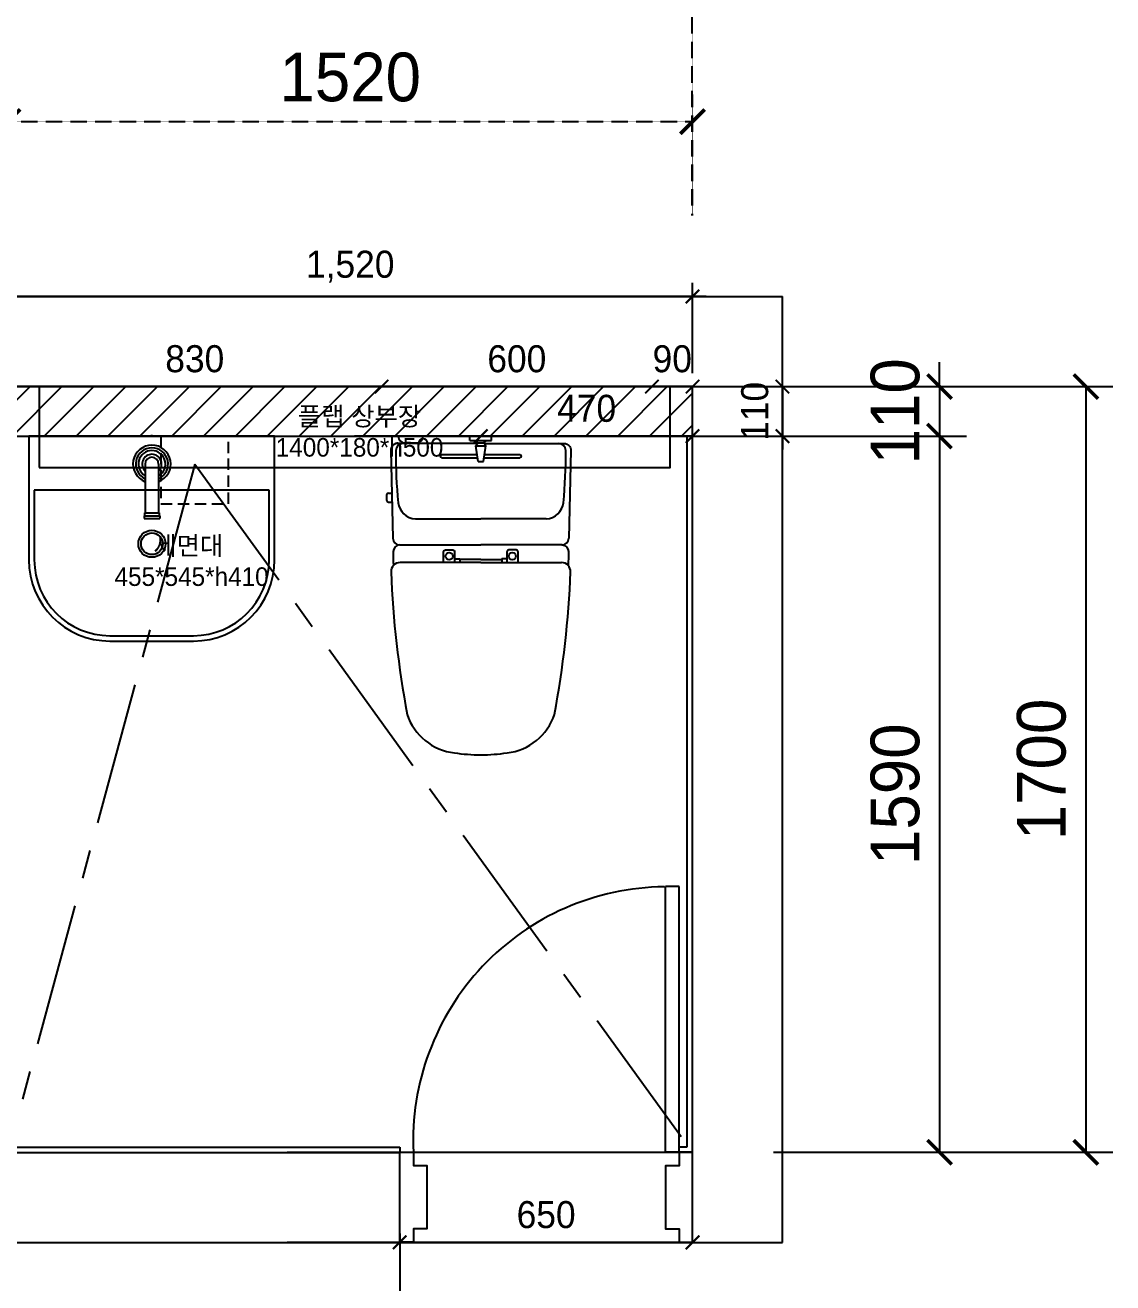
# Model space of a CAD drawing. Header units: millimetres. Extents: x 217202 to 745838, y -6815 to 171372.
# Drawn here: x 377064 to 379479, y 25917 to 28708 of the extents above; entities that cross this region are included whole.
import ezdxf

# ---------------------------------------------------------------- set-up
doc = ezdxf.new("R2010")
doc.units = ezdxf.units.MM
doc.header["$PDMODE"] = 3
for name, pattern in [('CENTER', [50.8, 31.75, -6.35, 6.35, -6.35]), ('DASHED', [0.75, 0.5, -0.25]), ('HIDDEN', [0.375, 0.25, -0.125])]:
    doc.linetypes.add(name, pattern=pattern)
doc.layers.get('DEFPOINTS').update_dxf_attribs({"color": 248})
for name, color, linetype in [('0-ELC TEXT', 7, 'Continuous'), ('03-WAL NEW', 3, 'Continuous'), ('06-FUR', 6, 'Continuous'), ('07-DIM', 5, 'Continuous'), ('C-WALL1', 2, 'Continuous'), ('CO-BATH', 6, 'Continuous'), ('FIN', 2, 'Continuous'), ('FUR', 8, 'DASHED'), ('HL', 6, 'HIDDEN'), ('TOILET-1', 6, 'Continuous'), ('도면층4', 4, 'Continuous'), ('도면층5', 5, 'Continuous')]:
    doc.layers.add(name, color=color, linetype=linetype)
doc.styles.add('HY 울릉도 L', font='')
doc.styles.add('YOURNAME', font='HY울릉도M.TTF')
doc.styles.add('코레일둥고', font='Korail_Round_Gothic_Medium.ttf')
doc.styles.get('HY 울릉도 L').set_extended_font_data('HY울릉도L')
doc.dimstyles.new('30', dxfattribs={"dimscale": 30, "dimtxt": 2, "dimasz": 1, "dimexe": 1, "dimexo": 1, "dimgap": 1, "dimtad": 1, "dimdec": 0, "dimrnd": 0.05, "dimdsep": 46, "dimlunit": 6, "dimtxsty": 'HY 울릉도 L', "dimblk": 'ARCHTICK', "dimcen": 2.5, "dimdle": 1, "dimclrd": 133, "dimclre": 133, "dimclrt": 30, "dimadec": 0, "dimazin": 0, "dimtfac": 1, "dimtdec": 0, "dimtix": 1, "dimtmove": 2, "dimatfit": 3, "dimldrblk": 'ARCHTICK', "dimfxl": 1, "dimlwd": -1, "dimlwe": -1, "dimarcsym": 0})
doc.dimstyles.new('YOURNAME-60', dxfattribs={"dimscale": 60, "dimtxt": 1.8, "dimasz": 0.9, "dimexe": 1, "dimexo": 3, "dimgap": 0.7, "dimtad": 1, "dimdec": 0, "dimzin": 0, "dimdsep": 46, "dimtxsty": 'YOURNAME', "dimblk": 'ARCHTICK', "dimcen": 0, "dimclrd": 1, "dimclre": 1, "dimclrt": 7, "dimadec": 0, "dimazin": 0, "dimtfac": 1, "dimtdec": 0, "dimtix": 1, "dimtmove": 2, "dimatfit": 3, "dimldrblk": 'ARCHTICK', "dimfxl": 1, "dimtolj": 1, "dimtzin": 0, "dimarcsym": 0})

# ---------------------------------------------------------------- blocks, each defined once
blk = doc.blocks.new('_ArchTick')
at = {"color": 0, "linetype": 'ByBlock', "const_width": 0.15}
blk.add_lwpolyline([(-0.5, -0.5), (0.5, 0.5)], dxfattribs=at)
blk = doc.blocks.new('*D609')
at = {"layer": 'DEFPOINTS', "color": 0, "transparency": 16777216}
for p in [(378545.2, 28794.3), (376075.7, 28106.1), (378545.2, 28106.1)]:
    blk.add_point(p, dxfattribs=at)
at = {"layer": 'FUR', "color": 1, "lineweight": -2, "transparency": 16777216}
for p, q in [((376075.7, 28286.1), (376075.7, 28854.3)), ((378545.2, 28286.1), (378545.2, 28854.3)), ((376075.7, 28794.3), (378545.2, 28794.3))]:
    blk.add_line(p, q, dxfattribs=at)
at = {"layer": 'FUR', "color": 1, "lineweight": -2, "transparency": 16777216, "xscale": 54, "yscale": 54, "zscale": 54, "rotation": 180}
blk.add_blockref('_ArchTick', (376075.7, 28794.3), dxfattribs=at)
at = {"layer": 'FUR', "color": 1, "lineweight": -2, "transparency": 16777216, "xscale": 54, "yscale": 54, "zscale": 54}
blk.add_blockref('_ArchTick', (378545.2, 28794.3), dxfattribs=at)
at = {"layer": 'FUR', "color": 7, "transparency": 16777216, "insert": (377310.4, 28892.5), "char_height": 108, "attachment_point": 5, "style": 'YOURNAME'}
blk.add_mtext('\\A1;2470', dxfattribs=at)
blk = doc.blocks.new('A$C4B2D31F0')
at = {"layer": 'FIN', "color": 4}
for p, q in [((185, 690.9), (20.4, 690.9)), ((37.2, 692.3), (24.7, 692.3)), ((37.2, 692.3), (49.7, 692.3)), ((200.9, 690.9), (365.5, 690.9)), ((47.7, 523.7), (192.9, 523.7)), ((338.2, 523.7), (192.9, 523.7)), ((12.6, 465.9), (192.9, 465.9)), ((373.3, 465.9), (192.9, 465.9)), ((192.9, 426.6), (13.7, 426.6)), ((192.9, 426.6), (372.2, 426.6))]:
    blk.add_line(p, q, dxfattribs=at)
for points in [[(20.4, 690.9), (7.9, 690.9, 0.421209), (-7.1, 675.5), (-2.4, 480.5, 0.001659)], [(365.5, 690.9), (378, 690.9, -0.421209), (392.9, 675.5), (388.3, 480.5, -0.001659)], [(12.6, 465.9, 0.371724), (-1.8, 451.2, 0.003515), (-1, 420.3, 0.320541)], [(373.3, 465.9, -0.371724), (387.7, 451.2, -0.003515), (386.9, 420.3, -0.320541)]]:
    blk.add_lwpolyline(points, format="xyb", dxfattribs=at)
for centre, radius, start, end in [((24.7, 707.3), 15, 180, 270), ((49.7, 707.3), 15, 270, 0), ((1004.3, 663.1), 1000, 179.3116, 185.9437), ((20.4, 674.9), 16, 90, 179.3116), ((365.5, 674.9), 16, 0.6884, 90), ((-618.4, 663.1), 1000, 354.0563, 0.6884), ((49.4, 563.7), 40, 185.9437, 267.5129), ((336.5, 563.7), 40, 272.4871, 354.0563), ((12.6, 480.9), 15, 181.3651, 270), ((373.3, 480.9), 15, 270, 358.6349), ((13.7, 406.6), 20, 90, 182.3333), ((372.2, 406.6), 20, 357.6667, 90), ((2197.7, 495.6), 2205.9, 182.3333, 190.6081), ((-1811.8, 495.6), 2205.9, 349.3919, 357.6667), ((148.7, 128.9), 125.5, 198.2964, 263.4241), ((237.2, 128.9), 125.5, 276.5759, 341.7036), ((192.9, 405.9), 405.9, 261.6993, 270), ((192.9, 405.9), 405.9, 270, 278.3007)]:
    blk.add_arc(centre, radius, start, end, dxfattribs=at)
at = {"layer": 'HL', "linetype": 'Continuous'}
for p, q in [((168.9, 697.3), (168.9, 707.3)), ((216.9, 697.3), (216.9, 707.3)), ((168.9, 697.3), (216.9, 697.3)), ((186, 692.5), (180.6, 697.3)), ((181.6, 685.5), (186, 692.5)), ((187, 651.2), (181.6, 685.5)), ((181.6, 685.5), (204.3, 685.5)), ((186, 692.5), (199.9, 692.5)), ((198.9, 651.2), (204.3, 685.5)), ((199.9, 692.5), (205.3, 697.3)), ((204.3, 685.5), (199.9, 692.5)), ((106.4, 666.3), (184.4, 666.3)), ((106.4, 659.3), (185.5, 659.3)), ((187, 651.2), (198.9, 651.2)), ((200.4, 659.3), (279.4, 659.3)), ((201.4, 666.3), (279.4, 666.3)), ((-16, 576.9), (-16, 564.8)), ((-12, 580.9), (-4.8, 580.9)), ((-12, 560.8), (-4.3, 560.8)), ((192.9, 433.7), (146.6, 433.7)), ((192.9, 433.7), (239.3, 433.7))]:
    blk.add_line(p, q, dxfattribs=at)
for points in [[(110.4, 426.6), (110.4, 450.8, -0.414214), (114.4, 454.8), (130.9, 454.8, -0.414214), (134.9, 450.8), (134.9, 435.2), (134.9, 426.6)], [(275.5, 426.6), (275.5, 450.8, 0.414214), (271.5, 454.8), (255, 454.8, 0.414214), (251, 450.8), (251, 435.2), (251, 426.6)], [(134.9, 435.2), (144.6, 435.2, -0.414214), (146.6, 433.2), (146.6, 426.6)], [(251, 435.2), (241.3, 435.2, 0.414214), (239.3, 433.2), (239.3, 426.6)]]:
    blk.add_lwpolyline(points, format="xyb", dxfattribs=at)
for centre in [(122.9, 440.9), (262.9, 440.9)]:
    blk.add_circle(centre, 8, dxfattribs=at)
for centre, radius, start, end in [((106.4, 662.8), 3.5, 90, 270), ((279.4, 662.8), 3.5, 270, 90), ((-12, 576.9), 4, 90, 180), ((-12, 564.8), 4, 180, 270)]:
    blk.add_arc(centre, radius, start, end, dxfattribs=at)
blk = doc.blocks.new('*D616')
at = {"layer": 'DEFPOINTS', "color": 0, "transparency": 16777216}
for p in [(378545.2, 28794.3), (376075.7, 28106.1), (378545.2, 28106.1)]:
    blk.add_point(p, dxfattribs=at)
at = {"layer": 'FUR', "color": 1, "lineweight": -2, "transparency": 16777216}
for p, q in [((376075.7, 28286.1), (376075.7, 28854.3)), ((378545.2, 28286.1), (378545.2, 28854.3)), ((376075.7, 28794.3), (378545.2, 28794.3))]:
    blk.add_line(p, q, dxfattribs=at)
at = {"layer": 'FUR', "color": 1, "lineweight": -2, "transparency": 16777216, "xscale": 54, "yscale": 54, "zscale": 54, "rotation": 180}
blk.add_blockref('_ArchTick', (376075.7, 28794.3), dxfattribs=at)
at = {"layer": 'FUR', "color": 1, "lineweight": -2, "transparency": 16777216, "xscale": 54, "yscale": 54, "zscale": 54}
blk.add_blockref('_ArchTick', (378545.2, 28794.3), dxfattribs=at)
at = {"layer": 'FUR', "color": 7, "transparency": 16777216, "insert": (377310.4, 28892.5), "char_height": 108, "attachment_point": 5, "style": 'YOURNAME'}
blk.add_mtext('\\A1;2470', dxfattribs=at)
blk = doc.blocks.new('*D618')
at = {"layer": 'DEFPOINTS', "color": 0, "transparency": 16777216}
for p in [(378545.7, 28494.3), (377026.2, 28106.1), (378545.7, 28106.1)]:
    blk.add_point(p, dxfattribs=at)
at = {"layer": 'FUR', "color": 1, "lineweight": -2, "transparency": 16777216}
for p, q in [((377026.2, 28286.1), (377026.2, 28554.3)), ((378545.7, 28286.1), (378545.7, 28554.3)), ((377026.2, 28494.3), (378545.7, 28494.3))]:
    blk.add_line(p, q, dxfattribs=at)
at = {"layer": 'FUR', "color": 1, "lineweight": -2, "transparency": 16777216, "xscale": 54, "yscale": 54, "zscale": 54, "rotation": 180}
blk.add_blockref('_ArchTick', (377026.2, 28494.3), dxfattribs=at)
at = {"layer": 'FUR', "color": 1, "lineweight": -2, "transparency": 16777216, "xscale": 54, "yscale": 54, "zscale": 54}
blk.add_blockref('_ArchTick', (378545.7, 28494.3), dxfattribs=at)
at = {"layer": 'FUR', "color": 7, "transparency": 16777216, "insert": (377785.9, 28592.5), "char_height": 108, "attachment_point": 5, "style": 'YOURNAME'}
blk.add_mtext('\\A1;1520', dxfattribs=at)
blk = doc.blocks.new('*D673')
at = {"layer": '06-FUR', "color": 133, "transparency": 16777216}
blk.add_line((377825.7, 27906.1), (378485.7, 27906.1), dxfattribs=at)
at = {"layer": 'DEFPOINTS', "color": 0, "transparency": 16777216}
for p in [(377855.7, 27906.1), (378455.7, 27906.1), (378455.7, 27906.1)]:
    blk.add_point(p, dxfattribs=at)
at = {"layer": '06-FUR', "color": 133, "transparency": 16777216, "xscale": 30, "yscale": 30, "zscale": 30, "rotation": 180}
blk.add_blockref('_ArchTick', (377855.7, 27906.1), dxfattribs=at)
at = {"layer": '06-FUR', "color": 133, "transparency": 16777216, "xscale": 30, "yscale": 30, "zscale": 30}
blk.add_blockref('_ArchTick', (378455.7, 27906.1), dxfattribs=at)
at = {"layer": '06-FUR', "color": 30, "transparency": 16777216, "insert": (378155.7, 27967.4), "char_height": 60, "attachment_point": 5, "style": 'HY 울릉도 L'}
blk.add_mtext('600', dxfattribs=at)
blk = doc.blocks.new('*D674')
at = {"layer": '06-FUR', "color": 133, "transparency": 16777216}
for p, q in [((378455.7, 27906.1), (378425.7, 27906.1)), ((378455.7, 27906.1), (378545.7, 27906.1)), ((378545.7, 27906.1), (378575.7, 27906.1))]:
    blk.add_line(p, q, dxfattribs=at)
at = {"layer": 'DEFPOINTS', "color": 0, "transparency": 16777216}
for p in [(378455.7, 27906.1), (378545.7, 27906.1), (378545.7, 27906.1)]:
    blk.add_point(p, dxfattribs=at)
at = {"layer": '06-FUR', "color": 133, "transparency": 16777216, "xscale": 30, "yscale": 30, "zscale": 30}
blk.add_blockref('_ArchTick', (378455.7, 27906.1), dxfattribs=at)
at = {"layer": '06-FUR', "color": 133, "transparency": 16777216, "xscale": 30, "yscale": 30, "zscale": 30, "rotation": 180}
blk.add_blockref('_ArchTick', (378545.7, 27906.1), dxfattribs=at)
at = {"layer": '06-FUR', "color": 30, "transparency": 16777216, "insert": (378500.7, 27967.4), "char_height": 60, "attachment_point": 5, "style": 'HY 울릉도 L'}
blk.add_mtext('90', dxfattribs=at)
blk = doc.blocks.new('*D675')
at = {"layer": '06-FUR', "color": 133, "transparency": 16777216}
blk.add_line((377885.7, 27906.1), (376996.2, 27906.1), dxfattribs=at)
at = {"layer": 'DEFPOINTS', "color": 0, "transparency": 16777216}
for p in [(377026.2, 27906.1), (377026.2, 27906.1), (377855.7, 27906.1)]:
    blk.add_point(p, dxfattribs=at)
at = {"layer": '06-FUR', "color": 133, "transparency": 16777216, "xscale": 30, "yscale": 30, "zscale": 30, "rotation": 180}
blk.add_blockref('_ArchTick', (377026.2, 27906.1), dxfattribs=at)
at = {"layer": '06-FUR', "color": 133, "transparency": 16777216, "xscale": 30, "yscale": 30, "zscale": 30}
blk.add_blockref('_ArchTick', (377855.7, 27906.1), dxfattribs=at)
at = {"layer": '06-FUR', "color": 30, "transparency": 16777216, "insert": (377440.9, 27967.5), "char_height": 60, "attachment_point": 5, "style": 'HY 울릉도 L'}
blk.add_mtext('830', dxfattribs=at)
blk = doc.blocks.new('*D628')
at = {"layer": '06-FUR', "color": 133, "transparency": 16777216}
for p, q in [((377026.2, 27936.1), (377026.2, 28136.1)), ((378545.7, 27936.1), (378545.7, 28136.1)), ((378575.7, 28106.1), (376996.2, 28106.1))]:
    blk.add_line(p, q, dxfattribs=at)
at = {"layer": 'DEFPOINTS', "color": 0, "transparency": 16777216}
for p in [(377026.2, 28106.1), (377026.2, 27906.1), (378545.7, 27906.1)]:
    blk.add_point(p, dxfattribs=at)
at = {"layer": '06-FUR', "color": 133, "transparency": 16777216, "xscale": 30, "yscale": 30, "zscale": 30, "rotation": 180}
blk.add_blockref('_ArchTick', (377026.2, 28106.1), dxfattribs=at)
at = {"layer": '06-FUR', "color": 133, "transparency": 16777216, "xscale": 30, "yscale": 30, "zscale": 30}
blk.add_blockref('_ArchTick', (378545.7, 28106.1), dxfattribs=at)
at = {"layer": '06-FUR', "color": 30, "transparency": 16777216, "insert": (377785.9, 28172.1), "char_height": 60, "attachment_point": 5, "style": 'HY 울릉도 L'}
blk.add_mtext('1,520', dxfattribs=at)
blk = doc.blocks.new('*D676')
at = {"layer": '06-FUR', "color": 133, "transparency": 16777216}
for p, q in [((378745.2, 27906.1), (378745.2, 27936.1)), ((378575.7, 27906.1), (378775.2, 27906.1)), ((378745.2, 27906.1), (378745.2, 27796.1)), ((378575.7, 27796.1), (378775.2, 27796.1)), ((378745.2, 27796.1), (378745.2, 27766.1))]:
    blk.add_line(p, q, dxfattribs=at)
at = {"layer": 'DEFPOINTS', "color": 0, "transparency": 16777216}
for p in [(378545.7, 27906.1), (378545.7, 27796.1), (378745.2, 27796.1)]:
    blk.add_point(p, dxfattribs=at)
at = {"layer": '06-FUR', "color": 133, "transparency": 16777216, "xscale": 30, "yscale": 30, "zscale": 30}
for p, rotation in [((378745.2, 27906.1), 270), ((378745.2, 27796.1), 90)]:
    blk.add_blockref('_ArchTick', p, dxfattribs=dict(at, rotation=rotation))
at = {"layer": '06-FUR', "color": 30, "transparency": 16777216, "insert": (378684, 27851.1), "char_height": 60, "attachment_point": 5, "rotation": 90, "style": 'HY 울릉도 L'}
blk.add_mtext('110', dxfattribs=at)
blk = doc.blocks.new('*D678')
at = {"layer": '06-FUR', "color": 133, "transparency": 16777216}
blk.add_line((377865.7, 26006.6), (378575.7, 26006.6), dxfattribs=at)
at = {"layer": 'DEFPOINTS', "color": 0, "transparency": 16777216}
for p in [(377895.7, 26006.6), (378545.7, 26006.6), (378545.7, 26006.6)]:
    blk.add_point(p, dxfattribs=at)
at = {"layer": '06-FUR', "color": 133, "transparency": 16777216, "xscale": 30, "yscale": 30, "zscale": 30, "rotation": 180}
blk.add_blockref('_ArchTick', (377895.7, 26006.6), dxfattribs=at)
at = {"layer": '06-FUR', "color": 133, "transparency": 16777216, "xscale": 30, "yscale": 30, "zscale": 30}
blk.add_blockref('_ArchTick', (378545.7, 26006.6), dxfattribs=at)
at = {"layer": '06-FUR', "color": 30, "transparency": 16777216, "insert": (378220.7, 26067.9), "char_height": 60, "attachment_point": 5, "style": 'HY 울릉도 L'}
blk.add_mtext('650', dxfattribs=at)
blk = doc.blocks.new('*D599')
at = {"layer": 'DEFPOINTS', "color": 0, "transparency": 16777216}
for p in [(376075.7, 26206.1), (377895.7, 26206.1), (376075.7, 25736.5)]:
    blk.add_point(p, dxfattribs=at)
at = {"layer": 'TOILET-1', "color": 1, "lineweight": -2, "transparency": 16777216}
for p, q in [((376075.7, 26026.1), (376075.7, 25676.5)), ((377895.7, 26026.1), (377895.7, 25676.5)), ((377895.7, 25736.5), (376075.7, 25736.5))]:
    blk.add_line(p, q, dxfattribs=at)
at = {"layer": 'TOILET-1', "color": 1, "lineweight": -2, "transparency": 16777216, "xscale": 54, "yscale": 54, "zscale": 54, "rotation": 180}
blk.add_blockref('_ArchTick', (376075.7, 25736.5), dxfattribs=at)
at = {"layer": 'TOILET-1', "color": 1, "lineweight": -2, "transparency": 16777216, "xscale": 54, "yscale": 54, "zscale": 54}
blk.add_blockref('_ArchTick', (377895.7, 25736.5), dxfattribs=at)
at = {"layer": 'TOILET-1', "color": 7, "transparency": 16777216, "insert": (376985.7, 25834.7), "char_height": 108, "attachment_point": 5, "style": 'YOURNAME'}
blk.add_mtext('\\A1;1820', dxfattribs=at)
blk = doc.blocks.new('*D600')
at = {"layer": 'DEFPOINTS', "color": 0, "transparency": 16777216}
for p in [(377895.7, 26006.6), (378545.7, 26006.6), (378545.7, 25736.5)]:
    blk.add_point(p, dxfattribs=at)
at = {"layer": 'TOILET-1', "color": 1, "lineweight": -2, "transparency": 16777216}
for p, q in [((377895.7, 25826.6), (377895.7, 25676.5)), ((378545.7, 25826.6), (378545.7, 25676.5)), ((377895.7, 25736.5), (378545.7, 25736.5))]:
    blk.add_line(p, q, dxfattribs=at)
at = {"layer": 'TOILET-1', "color": 1, "lineweight": -2, "transparency": 16777216, "xscale": 54, "yscale": 54, "zscale": 54, "rotation": 180}
blk.add_blockref('_ArchTick', (377895.7, 25736.5), dxfattribs=at)
at = {"layer": 'TOILET-1', "color": 1, "lineweight": -2, "transparency": 16777216, "xscale": 54, "yscale": 54, "zscale": 54}
blk.add_blockref('_ArchTick', (378545.7, 25736.5), dxfattribs=at)
at = {"layer": 'TOILET-1', "color": 7, "transparency": 16777216, "insert": (378220.7, 25834.7), "char_height": 108, "attachment_point": 5, "style": 'YOURNAME'}
blk.add_mtext('\\A1;650', dxfattribs=at)
blk = doc.blocks.new('*D653')
at = {"layer": 'C-WALL1', "color": 1, "lineweight": -2, "transparency": 16777216}
for p, q in [((378725.7, 27906.1), (379478.6, 27906.1)), ((379418.6, 27906.1), (379418.6, 26206.6)), ((378725.7, 26206.6), (379478.6, 26206.6))]:
    blk.add_line(p, q, dxfattribs=at)
at = {"layer": 'DEFPOINTS', "color": 0, "transparency": 16777216}
for p in [(378545.7, 27906.1), (378545.7, 26206.6), (379418.6, 26206.6)]:
    blk.add_point(p, dxfattribs=at)
at = {"layer": 'C-WALL1', "color": 1, "lineweight": -2, "transparency": 16777216, "xscale": 54, "yscale": 54, "zscale": 54}
for p, rotation in [((379418.6, 27906.1), 90), ((379418.6, 26206.6), 270)]:
    blk.add_blockref('_ArchTick', p, dxfattribs=dict(at, rotation=rotation))
at = {"layer": 'C-WALL1', "color": 7, "transparency": 16777216, "insert": (379320.4, 27056.3), "char_height": 108, "attachment_point": 5, "rotation": 90, "style": 'YOURNAME'}
blk.add_mtext('\\A1;1700', dxfattribs=at)
blk = doc.blocks.new('*D604')
at = {"layer": 'C-WALL1', "color": 1, "lineweight": -2, "transparency": 16777216}
for p, q in [((379093.9, 27906.1), (379093.9, 27960.1)), ((378725.7, 27906.1), (379153.9, 27906.1)), ((379093.9, 27906.1), (379093.9, 27796.1)), ((378725.7, 27796.1), (379153.9, 27796.1)), ((379093.9, 27796.1), (379093.9, 27742.1))]:
    blk.add_line(p, q, dxfattribs=at)
at = {"layer": 'DEFPOINTS', "color": 0, "transparency": 16777216}
for p in [(378545.7, 27906.1), (378545.7, 27796.1), (379093.9, 27796.1)]:
    blk.add_point(p, dxfattribs=at)
at = {"layer": 'C-WALL1', "color": 1, "lineweight": -2, "transparency": 16777216, "xscale": 54, "yscale": 54, "zscale": 54}
for p, rotation in [((379093.9, 27906.1), 270), ((379093.9, 27796.1), 90)]:
    blk.add_blockref('_ArchTick', p, dxfattribs=dict(at, rotation=rotation))
at = {"layer": 'C-WALL1', "color": 7, "transparency": 16777216, "insert": (378995.8, 27851.1), "char_height": 108, "attachment_point": 5, "rotation": 90, "style": 'YOURNAME'}
blk.add_mtext('\\A1;110', dxfattribs=at)
blk = doc.blocks.new('*D605')
at = {"layer": 'C-WALL1', "color": 1, "lineweight": -2, "transparency": 16777216}
for p, q in [((378725.7, 27796.1), (379153.9, 27796.1)), ((379093.9, 27796.1), (379093.9, 26206.6)), ((378725.7, 26206.6), (379153.9, 26206.6))]:
    blk.add_line(p, q, dxfattribs=at)
at = {"layer": 'DEFPOINTS', "color": 0, "transparency": 16777216}
for p in [(378545.7, 27796.1), (378545.7, 26206.6), (379093.9, 26206.6)]:
    blk.add_point(p, dxfattribs=at)
at = {"layer": 'C-WALL1', "color": 1, "lineweight": -2, "transparency": 16777216, "xscale": 54, "yscale": 54, "zscale": 54}
for p, rotation in [((379093.9, 27796.1), 90), ((379093.9, 26206.6), 270)]:
    blk.add_blockref('_ArchTick', p, dxfattribs=dict(at, rotation=rotation))
at = {"layer": 'C-WALL1', "color": 7, "transparency": 16777216, "insert": (378995.7, 27001.3), "char_height": 108, "attachment_point": 5, "rotation": 90, "style": 'YOURNAME'}
blk.add_mtext('\\A1;1590', dxfattribs=at)
blk = doc.blocks.new('*D606')
at = {"layer": 'C-WALL1', "color": 1, "lineweight": -2, "transparency": 16777216}
for p, q in [((376075.7, 25826.6), (376075.7, 25378.5)), ((378545.7, 25826.6), (378545.7, 25378.5)), ((378545.7, 25438.5), (376075.7, 25438.5))]:
    blk.add_line(p, q, dxfattribs=at)
at = {"layer": 'DEFPOINTS', "color": 0, "transparency": 16777216}
for p in [(376075.7, 26006.6), (378545.7, 26006.6), (376075.7, 25438.5)]:
    blk.add_point(p, dxfattribs=at)
at = {"layer": 'C-WALL1', "color": 1, "lineweight": -2, "transparency": 16777216, "xscale": 54, "yscale": 54, "zscale": 54, "rotation": 180}
blk.add_blockref('_ArchTick', (376075.7, 25438.5), dxfattribs=at)
at = {"layer": 'C-WALL1', "color": 1, "lineweight": -2, "transparency": 16777216, "xscale": 54, "yscale": 54, "zscale": 54}
blk.add_blockref('_ArchTick', (378545.7, 25438.5), dxfattribs=at)
at = {"layer": 'C-WALL1', "color": 7, "transparency": 16777216, "insert": (377310.7, 25536.6), "char_height": 108, "attachment_point": 5, "style": 'YOURNAME'}
blk.add_mtext('\\A1;2470', dxfattribs=at)
blk = doc.blocks.new('*D787')
at = {"layer": '06-FUR', "color": 133, "transparency": 16777216}
for p, q in [((378545.7, 27770), (378545.7, 27826.1)), ((378045.7, 27796.1), (378575.7, 27796.1))]:
    blk.add_line(p, q, dxfattribs=at)
at = {"layer": 'DEFPOINTS', "color": 0, "transparency": 16777216}
for p in [(378075.7, 27796.1), (378545.7, 27796.1), (378545.7, 27740)]:
    blk.add_point(p, dxfattribs=at)
at = {"layer": '06-FUR', "color": 133, "transparency": 16777216, "xscale": 30, "yscale": 30, "zscale": 30, "rotation": 180}
blk.add_blockref('_ArchTick', (378075.7, 27796.1), dxfattribs=at)
at = {"layer": '06-FUR', "color": 133, "transparency": 16777216, "xscale": 30, "yscale": 30, "zscale": 30}
blk.add_blockref('_ArchTick', (378545.7, 27796.1), dxfattribs=at)
at = {"layer": '06-FUR', "color": 30, "transparency": 16777216, "insert": (378310.7, 27857.4), "char_height": 60, "attachment_point": 5, "style": 'HY 울릉도 L'}
blk.add_mtext('470', dxfattribs=at)

msp = doc.modelspace()

# ---------------------------------------------------------------- hatches: boundary and pattern name
at = {"layer": '03-WAL NEW'}
h = msp.add_hatch(dxfattribs=at)
h.set_pattern_fill('_USER', color=8, scale=50, angle=45, pattern_type=0)
h.set_pattern_definition([(45, (0, 0), (-35.355339, 35.355339), [])])
h.paths.add_polyline_path([(378545.7, 27906.1), (378495.7, 27906.1), (378495.7, 27796.1), (378545.7, 27796.1)])
h.paths.add_polyline_path([(378495.7, 27906.1), (377095.7, 27906.1), (377095.7, 27796.1), (378495.7, 27796.1)])
h.paths.add_polyline_path([(377095.7, 27906.1), (377026.2, 27906.1), (377026.2, 27796.1), (377095.7, 27796.1)])
h.paths.add_polyline_path([(377588.5, 27730.4), (378020.4, 27730.4), (378020.4, 27876.1), (377588.5, 27876.1)], flags=9)

# ---------------------------------------------------------------- linework, layer by layer
at = {"layer": '07-DIM'}
for p, q in [((378533.7, 26218.6), (378533.7, 27796.1)), ((376087.7, 26218.1), (377895.7, 26218.1)), ((377895.7, 26218.1), (377895.7, 26206.1)), ((378515.7, 26206.6), (378515.7, 26218.6)), ((378515.7, 26218.6), (378533.7, 26218.6))]:
    msp.add_line(p, q, dxfattribs=at)
at = {"layer": 'C-WALL1'}
for p, q in [((375875.7, 28106.1), (378745.2, 28106.1)), ((375875.7, 28106.1), (378745.2, 28106.1)), ((378745.2, 26006.6), (378745.2, 28106.1)), ((378745.2, 26006.6), (378745.2, 28106.1)), ((376075.7, 27906.1), (378545.7, 27906.1)), ((378545.7, 27906.1), (376075.7, 27906.1)), ((378545.7, 26006.6), (378545.7, 27906.1)), ((378545.7, 26006.6), (378545.7, 27906.1)), ((376075.7, 26206.1), (377895.7, 26206.1)), ((376075.7, 26206.1), (377895.7, 26206.1)), ((377895.7, 26006.6), (377895.7, 26206.1)), ((377895.7, 26006.6), (377895.7, 26206.1)), ((376075.7, 26006.6), (377895.7, 26006.6)), ((376075.7, 26006.6), (377895.7, 26006.6)), ((378545.7, 26006.6), (378745.2, 26006.6)), ((378545.7, 26006.6), (378745.2, 26006.6))]:
    msp.add_line(p, q, dxfattribs=at)
at = {"layer": 'CO-BATH'}
for p, q in [((377072.7, 27796.1), (377072.7, 27521.2)), ((377617.9, 27796.1), (377072.7, 27796.1)), ((377617.9, 27521.2), (377617.9, 27796.1)), ((377252.7, 27341.2), (377437.9, 27341.2))]:
    msp.add_line(p, q, dxfattribs=at)
at = {"layer": 'CO-BATH', "color": 8}
for p, q in [((377330.7, 27734.1), (377330.7, 27625.5)), ((377360.7, 27734.1), (377360.7, 27625.5)), ((377084.7, 27676.1), (377084.7, 27521.2)), ((377605.9, 27676.1), (377084.7, 27676.1)), ((377605.9, 27521.2), (377605.9, 27676.1)), ((377328.3, 27619.5), (377328.3, 27613.5)), ((377328.3, 27613.5), (377363.1, 27613.5)), ((377329.5, 27625.5), (377329.5, 27619.5)), ((377361.9, 27625.5), (377361.9, 27619.5)), ((377363.1, 27619.5), (377363.1, 27613.5)), ((377252.7, 27353.2), (377437.9, 27353.2))]:
    msp.add_line(p, q, dxfattribs=at)
at = {"layer": 'CO-BATH', "color": 251}
for p, q in [((377328.3, 27619.5), (377363.1, 27619.5)), ((377329.5, 27625.5), (377361.9, 27625.5))]:
    msp.add_line(p, q, dxfattribs=at)
at = {"layer": 'CO-BATH', "color": 8}
msp.add_circle((377345.7, 27557.1), 30, dxfattribs=at)
at = {"layer": 'CO-BATH', "color": 251}
msp.add_circle((377345.7, 27557.1), 24, dxfattribs=at)
at = {"layer": 'CO-BATH', "color": 8}
for centre, radius, start, end in [((377345.7, 27734.1), 42, 290.9248, 249.0751), ((377345.7, 27734.1), 15, 360, 180), ((377252.7, 27521.2), 168, 180, 270), ((377437.9, 27521.2), 168, 270, 0)]:
    msp.add_arc(centre, radius, start, end, dxfattribs=at)
at = {"layer": 'CO-BATH', "color": 251}
for radius, start, end in [(36, 294.6243, 245.3757), (30, 300, 240), (21.6, 313.9829, 226.017)]:
    msp.add_arc((377345.7, 27734.1), radius, start, end, dxfattribs=at)
at = {"layer": 'CO-BATH'}
for centre, start, end in [((377252.7, 27521.2), 180, 270), ((377437.9, 27521.2), 270, 0)]:
    msp.add_arc(centre, 180, start, end, dxfattribs=at)
at = {"layer": 'FUR', "linetype": 'CENTER', "ltscale": 10}
for q in [(377026.2, 26206.1), (378545.7, 26206.6)]:
    msp.add_line((377441.3, 27734.1), q, dxfattribs=at)
at = {"layer": 'FUR', "ltscale": 50}
msp.add_lwpolyline([(377365.9, 27646.1), (377515.9, 27646.1), (377515.9, 27796.1), (377365.9, 27796.1)], close=True, dxfattribs=at)
at = {"layer": 'TOILET-1'}
for p, q in [((377026.2, 27796.1), (378545.7, 27796.1)), ((377345.3, 27796.1), (377345.7, 27798.9)), ((378395.7, 27796.1), (377795.7, 27796.1)), ((378545.7, 27796.1), (378395.7, 27796.1))]:
    msp.add_line(p, q, dxfattribs=at)
msp.add_lwpolyline([(377095.7, 27726.1), (378495.7, 27726.1), (378495.7, 27906.1), (377095.7, 27906.1)], close=True, dxfattribs=at)
at = {"layer": '도면층4'}
for p, q in [((378485.7, 26206.6), (378485.7, 26796.6)), ((378515.7, 26796.6), (378485.7, 26796.6)), ((378485.7, 26206.6), (378485.7, 26796.6)), ((378515.7, 26796.6), (378485.7, 26796.6)), ((378515.7, 26206.6), (378515.7, 26796.6)), ((378515.7, 26206.6), (378515.7, 26796.6)), ((377645.7, 26206.6), (378545.7, 26206.6)), ((378515.7, 26206.6), (378485.7, 26206.6)), ((378515.7, 26206.6), (378485.7, 26206.6)), ((378545.7, 26006.6), (377645.7, 26006.6))]:
    msp.add_line(p, q, dxfattribs=at)
for points in [[(377896.2, 26207), (377926.2, 26207), (377926.2, 26177), (377956.2, 26177), (377956.2, 26037), (377926.2, 26037), (377926.2, 26007), (377896.2, 26007), (377896.2, 26207)], [(377896.2, 26207), (377926.2, 26207), (377926.2, 26177), (377956.2, 26177), (377956.2, 26037), (377926.2, 26037), (377926.2, 26007), (377896.2, 26007), (377896.2, 26207)], [(378545.7, 26206.6), (378515.7, 26206.6), (378515.7, 26176.6), (378485.7, 26176.6), (378485.7, 26036.6), (378515.7, 26036.6), (378515.7, 26006.6), (378545.7, 26006.6), (378545.7, 26206.6)], [(378545.7, 26206.6), (378515.7, 26206.6), (378515.7, 26176.6), (378485.7, 26176.6), (378485.7, 26036.6), (378515.7, 26036.6), (378515.7, 26006.6), (378545.7, 26006.6), (378545.7, 26206.6)]]:
    msp.add_lwpolyline(points, dxfattribs=at)
at = {"layer": '도면층5'}
msp.add_arc((378489.2, 26232.3), 563.6, 90.6055, 182.6186, dxfattribs=at)
msp.add_arc((378489.2, 26232.3), 563.6, 90.6055, 182.6186, dxfattribs=at)

# ---------------------------------------------------------------- block references
msp.add_blockref('A$C4B2D31F0', (377882.8, 27088.8))

# ---------------------------------------------------------------- texts
at = {"layer": '0-ELC TEXT', "char_height": 41.241, "attachment_point": 1, "style": '코레일둥고'}
for s, insert in [('\\pxqc;{\\fGulim|b0|i0|c129|p50;플랩 상부장\\P1400*180*h500}', (377515, 27860.6)), ('\\pxqc;{\\fGulim|b0|i0|c129|p50;세면대\\P 455*545*h410}', (377134.7, 27573.6))]:
    msp.add_mtext_dynamic_manual_height_columns(s, width=583.253, gutter_width=2294.7, heights=[0], dxfattribs=dict(at, insert=insert))

# ---------------------------------------------------------------- dimensions: what is measured, and where the dimension line sits
at = {"layer": '06-FUR'}
for base, p1, p2, picture, middle in [((377026.1552, 28106.1074), (378545.7, 27906.1074), (377026.1552, 27906.1074), '*D628', (377785.9276, 28172.0504)), ((377026.1552, 27906.1074), (377855.7, 27906.1074), (377026.1552, 27906.1074), '*D675', (377440.9276, 27967.4507)), ((378455.7, 27906.1), (377855.7, 27906.1), (378455.7, 27906.1), '*D673', (378155.7, 27967.4)), ((378545.7, 27906.1), (378455.7, 27906.1), (378545.7, 27906.1), '*D674', (378500.7, 27967.4)), ((378545.7, 27796.1), (378075.7, 27796.1), (378545.7, 27740), '*D787', (378310.7, 27857.4)), ((378545.7, 26006.6), (377895.7, 26006.6), (378545.7, 26006.6), '*D678', (378220.7, 26067.9))]:
    dim = msp.add_linear_dim(base=base, p1=p1, p2=p2, dimstyle='30', override={"dimfxl": 1.25}, dxfattribs=at)
    dim.commit()
    dim.dimension.update_dxf_attribs({"geometry": picture, "text_midpoint": middle})
dim = msp.add_linear_dim(base=(378745.2, 27796.1), p1=(378545.7, 27906.1), p2=(378545.7, 27796.1), angle=90, dimstyle='30', override={"dimfxl": 1.25}, dxfattribs=at)
dim.commit()
dim.dimension.update_dxf_attribs({"geometry": '*D676', "text_midpoint": (378684, 27851.1)})
at = {"layer": 'C-WALL1'}
for p1, p2, distance, picture, middle in [((378545.7, 27906.1), (378545.7, 27796.1), 548.2, '*D604', (378995.8, 27851.1)), ((378545.7, 27906.1074), (378545.7, 26206.565), 872.8609, '*D653', (379320.4037, 27056.3362))]:
    dim = msp.add_aligned_dim(p1=p1, p2=p2, distance=distance, dimstyle='YOURNAME-60', dxfattribs=at)
    dim.commit()
    dim.dimension.update_dxf_attribs({"geometry": picture, "text_midpoint": middle})
dim = msp.add_linear_dim(base=(379093.9148, 26206.565), p1=(378545.7, 27796.1074), p2=(378545.7, 26206.565), angle=90, dimstyle='YOURNAME-60', dxfattribs=at)
dim.commit()
dim.dimension.update_dxf_attribs({"geometry": '*D605', "text_midpoint": (378995.6858, 27001.3362)})
dim = msp.add_linear_dim(base=(376075.7, 25438.5), p1=(378545.7, 26006.6), p2=(376075.7, 26006.6), dimstyle='YOURNAME-60', dxfattribs=at)
dim.commit()
dim.dimension.update_dxf_attribs({"geometry": '*D606', "text_midpoint": (377310.7, 25536.6)})
at = {"layer": 'FUR'}
for picture in ['*D609', '*D616']:
    dim = msp.add_linear_dim(base=(378545.2424, 28794.3099), p1=(376075.6546, 28106.1074), p2=(378545.2424, 28106.1074), angle=180, dimstyle='YOURNAME-60', dxfattribs=at)
    dim.commit()
    dim.dimension.update_dxf_attribs({"geometry": picture, "text_midpoint": (377310.4485, 28892.467)})
dim = msp.add_linear_dim(base=(378545.7, 28494.3099), p1=(377026.1552, 28106.1074), p2=(378545.7, 28106.1074), dimstyle='YOURNAME-60', dxfattribs=at)
dim.commit()
dim.dimension.update_dxf_attribs({"geometry": '*D618', "text_midpoint": (377785.9276, 28592.467)})
at = {"layer": 'TOILET-1'}
for base, p1, p2, picture, middle in [((376075.7, 25736.5), (377895.7, 26206.1), (376075.7, 26206.1), '*D599', (376985.7, 25834.7)), ((378545.7, 25736.5), (377895.7, 26006.6), (378545.7, 26006.6), '*D600', (378220.7, 25834.7))]:
    dim = msp.add_linear_dim(base=base, p1=p1, p2=p2, dimstyle='YOURNAME-60', dxfattribs=at)
    dim.commit()
    dim.dimension.update_dxf_attribs({"geometry": picture, "text_midpoint": middle})

doc.saveas('drawing.dxf')
